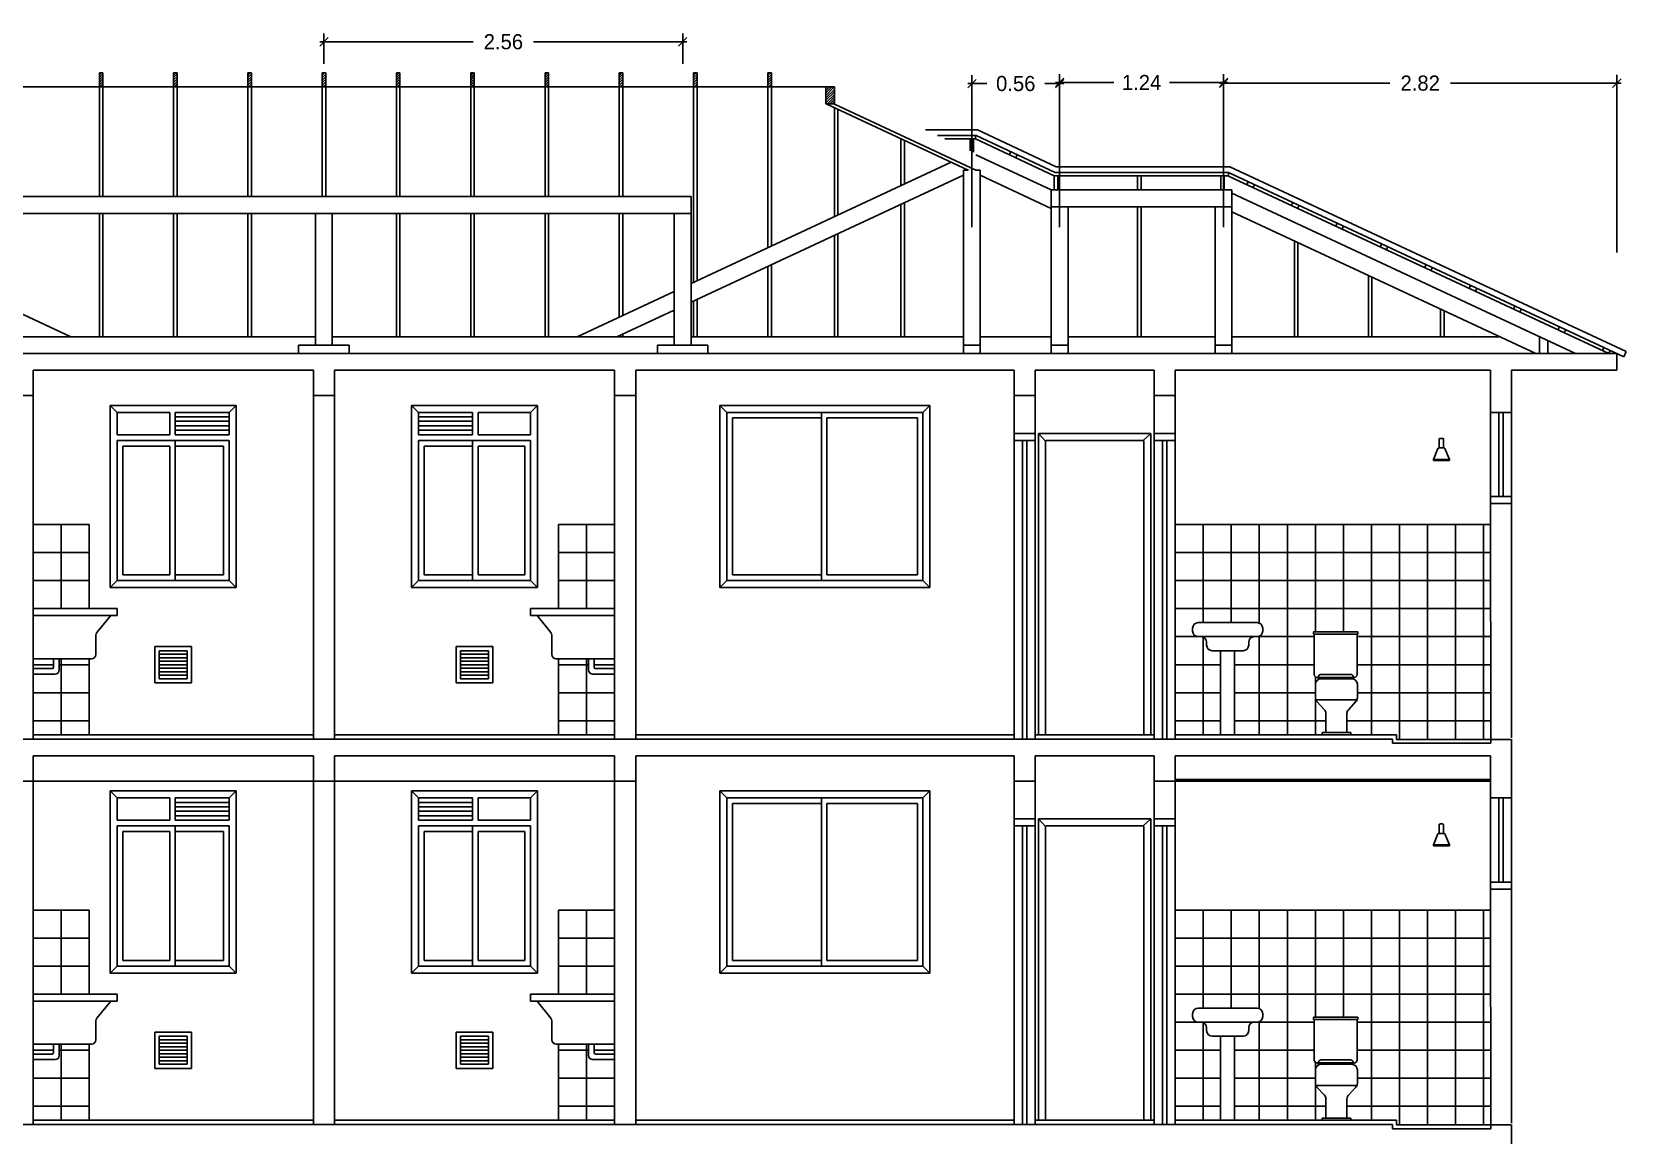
# Model space of a CAD drawing. Extents: x -18 to 75.6, y 22.6 to 43.7.
# Drawn here: x 63.51 to 74.89, y 30.28 to 38.14 of the extents above; entities that cross this region are included whole.
import ezdxf

# ---------------------------------------------------------------- set-up
doc = ezdxf.new("R2010")
doc.units = 0
doc.header["$LTSCALE"] = 2
doc.linetypes.add('ACAD_ISO04W100', pattern=[30.5, 24, -3, 0.5, -3])
doc.layers.get('0').update_dxf_attribs({"linetype": 'CONTINUOUS'})
doc.layers.get('DEFPOINTS').update_dxf_attribs({"linetype": 'CONTINUOUS'})
for name, color, linetype in [('CONCRETO', 5, 'CONTINUOUS'), ('COTA', 244, 'CONTINUOUS'), ('EQUIPAMENTOS', 1, 'CONTINUOUS'), ('ESQUADRIAS', 244, 'CONTINUOUS'), ('MADEIRAMENTODETELHADO', 244, 'CONTINUOUS'), ('PAREDE', 7, 'CONTINUOUS'), ('PAREDECORTE', 3, 'CONTINUOUS'), ('PISO', 30, 'CONTINUOUS'), ('TELHADO', 30, 'CONTINUOUS'), ('TERRENOEMCORTE', 244, 'CONTINUOUS')]:
    doc.layers.add(name, color=color, linetype=linetype)
doc.dimstyles.get("Standard").update_dxf_attribs({"dimtxt": 0.18, "dimasz": 0.18, "dimexe": 0.18, "dimexo": 0.0625, "dimgap": 0.09, "dimtad": 0, "dimtih": 1, "dimtoh": 1, "dimdec": 4, "dimzin": 0, "dimtxsty": 'STANDARD', "dimcen": 0.09, "dimazin": 3, "dimtfac": 1, "dimtdec": 4, "dimtofl": 0, "dimtmove": 0, "dimatfit": 3, "dimtolj": 1, "dimtzin": 0})

# ---------------------------------------------------------------- blocks, each defined once
blk = doc.blocks.new('A$C3')
at = {"layer": 'DEFPOINTS', "color": 0, "linetype": 'BYBLOCK', "ltscale": 0.3}
for p in [(0.035, 0.032), (0.235, 0.032)]:
    blk.add_point(p, dxfattribs=at)
at = {"layer": 'EQUIPAMENTOS', "color": 30, "linetype": 'CONTINUOUS', "ltscale": 0.3}
for p, q in [((0.005, 0.262), (0.265, 0.262)), ((0.035, 0.232), (0.235, 0.232)), ((0.035, 0.207), (0.235, 0.207)), ((0.035, 0.182), (0.235, 0.182)), ((0.035, 0.157), (0.235, 0.157)), ((0.035, 0.132), (0.235, 0.132)), ((0.005, 0.002), (0.265, 0.002)), ((0.035, 0.107), (0.235, 0.107)), ((0.035, 0.082), (0.235, 0.082)), ((0.035, 0.057), (0.235, 0.057)), ((0.035, 0.032), (0.235, 0.032))]:
    blk.add_line(p, q, dxfattribs=at)
at = {"layer": 'PAREDE', "color": 30, "linetype": 'CONTINUOUS', "ltscale": 0.3}
for p, q in [((0.005, 0.262), (0.005, 0.002)), ((0.035, 0.232), (0.035, 0.032)), ((0.235, 0.232), (0.235, 0.032)), ((0.265, 0.262), (0.265, 0.002))]:
    blk.add_line(p, q, dxfattribs=at)
blk = doc.blocks.new('*X30')
at = {"color": 0, "ltscale": 0.2}
for p, q in [((102.33, 38.372), (102.371, 38.414)), ((102.33, 38.39), (102.354, 38.414)), ((102.33, 38.407), (102.336, 38.414)), ((102.33, 38.354), (102.387, 38.412)), ((102.33, 38.337), (102.39, 38.397)), ((102.33, 38.319), (102.39, 38.379)), ((102.33, 38.301), (102.39, 38.361)), ((102.34, 38.294), (102.39, 38.344)), ((102.357, 38.294), (102.39, 38.326)), ((102.375, 38.294), (102.39, 38.308))]:
    blk.add_line(p, q, dxfattribs=at)
blk = doc.blocks.new('*X213')
at = {"color": 0, "ltscale": 0.2}
for p, q in [((72.482, 33.415), (72.497, 33.429)), ((72.482, 33.397), (72.507, 33.422)), ((72.482, 33.379), (72.507, 33.404)), ((72.482, 33.361), (72.507, 33.386)), ((72.482, 33.344), (72.507, 33.369)), ((72.485, 33.329), (72.507, 33.351)), ((72.503, 33.329), (72.507, 33.333))]:
    blk.add_line(p, q, dxfattribs=at)
blk = doc.blocks.new('*X214')
at = {"color": 0, "ltscale": 0.2}
for p, q in [((73.012, 33.414), (73.027, 33.429)), ((73.012, 33.397), (73.037, 33.422)), ((73.012, 33.379), (73.037, 33.404)), ((73.012, 33.361), (73.037, 33.386)), ((73.012, 33.343), (73.037, 33.368)), ((73.015, 33.329), (73.037, 33.351)), ((73.033, 33.329), (73.037, 33.333)), ((73.542, 33.414), (73.557, 33.429)), ((73.542, 33.396), (73.567, 33.421)), ((73.542, 33.378), (73.567, 33.403)), ((73.542, 33.361), (73.567, 33.386)), ((73.542, 33.343), (73.567, 33.368)), ((73.546, 33.329), (73.567, 33.35)), ((73.563, 33.329), (73.567, 33.333))]:
    blk.add_line(p, q, dxfattribs=at)
blk = doc.blocks.new('*X215')
at = {"color": 0, "ltscale": 0.2}
for p, q in [((74.072, 33.414), (74.088, 33.429)), ((74.072, 33.396), (74.097, 33.421)), ((74.072, 33.378), (74.097, 33.403)), ((74.072, 33.36), (74.097, 33.385)), ((74.072, 33.343), (74.097, 33.368)), ((74.076, 33.329), (74.097, 33.35)), ((74.094, 33.329), (74.097, 33.332)), ((74.602, 33.413), (74.618, 33.429)), ((74.602, 33.396), (74.627, 33.421)), ((74.602, 33.378), (74.627, 33.403)), ((74.602, 33.36), (74.627, 33.385)), ((74.602, 33.342), (74.627, 33.367)), ((74.606, 33.329), (74.627, 33.35)), ((74.624, 33.329), (74.627, 33.332)), ((75.132, 33.413), (75.148, 33.429)), ((75.132, 33.395), (75.157, 33.42)), ((75.132, 33.378), (75.157, 33.403)), ((75.132, 33.36), (75.157, 33.385)), ((75.132, 33.342), (75.157, 33.367)), ((75.137, 33.329), (75.157, 33.349)), ((75.154, 33.329), (75.157, 33.332))]:
    blk.add_line(p, q, dxfattribs=at)
blk = doc.blocks.new('*X216')
at = {"color": 0, "ltscale": 0.2}
for p, q in [((75.662, 33.413), (75.679, 33.429)), ((75.662, 33.395), (75.687, 33.42)), ((75.662, 33.377), (75.687, 33.402)), ((75.662, 33.36), (75.687, 33.385)), ((75.662, 33.342), (75.687, 33.367)), ((75.667, 33.329), (75.687, 33.349)), ((75.685, 33.329), (75.687, 33.331)), ((76.192, 33.412), (76.209, 33.429)), ((76.192, 33.395), (76.217, 33.42)), ((76.192, 33.377), (76.217, 33.402)), ((76.192, 33.359), (76.217, 33.384)), ((76.192, 33.341), (76.217, 33.366)), ((76.197, 33.329), (76.217, 33.349)), ((76.215, 33.329), (76.217, 33.331)), ((76.722, 33.412), (76.739, 33.429)), ((76.722, 33.394), (76.747, 33.419)), ((76.722, 33.377), (76.747, 33.402)), ((76.722, 33.359), (76.747, 33.384)), ((76.722, 33.341), (76.747, 33.366)), ((76.728, 33.329), (76.747, 33.348)), ((76.745, 33.329), (76.747, 33.331))]:
    blk.add_line(p, q, dxfattribs=at)
blk = doc.blocks.new('*X217')
at = {"color": 0, "ltscale": 0.2}
for p, q in [((77.252, 33.412), (77.27, 33.429)), ((77.252, 33.394), (77.277, 33.419)), ((77.252, 33.376), (77.277, 33.401)), ((77.252, 33.359), (77.277, 33.384)), ((77.252, 33.341), (77.277, 33.366)), ((77.258, 33.329), (77.277, 33.348)), ((77.276, 33.329), (77.277, 33.33))]:
    blk.add_line(p, q, dxfattribs=at)
blk = doc.blocks.new('_OBLIQUE')
at = {"color": 0, "linetype": 'BYBLOCK'}
blk.add_line((-0.5, -0.5), (0.5, 0.5), dxfattribs=at)
blk = doc.blocks.new('*D218')
at = {"color": 244, "linetype": 'BYBLOCK', "ltscale": 0.2}
for p, q in [((80.474, 33.356), (81.691, 33.356)), ((80.504, 32.328), (80.504, 33.416)), ((83.34, 33.356), (82.123, 33.356)), ((83.31, 32.148), (83.31, 33.416))]:
    blk.add_line(p, q, dxfattribs=at)
at = {"layer": 'DEFPOINTS', "color": 0, "linetype": 'BYBLOCK', "ltscale": 0.2}
for p in [(80.504, 33.356), (80.504, 31.488), (83.31, 31.308)]:
    blk.add_point(p, dxfattribs=at)
at = {"color": 244, "linetype": 'BYBLOCK', "ltscale": 0.2, "xscale": 0.06, "yscale": 0.06, "zscale": 0.06, "rotation": 180}
blk.add_blockref('_OBLIQUE', (80.504, 33.356), dxfattribs=at)
at = {"color": 244, "linetype": 'BYBLOCK', "ltscale": 0.2, "xscale": 0.06, "yscale": 0.06, "zscale": 0.06}
blk.add_blockref('_OBLIQUE', (83.31, 33.356), dxfattribs=at)
at = {"color": 30, "linetype": 'BYBLOCK', "ltscale": 0.2, "insert": (81.907, 33.356), "char_height": 0.108, "attachment_point": 5}
blk.add_mtext('\\A1;{2.82}', dxfattribs=at)
blk = doc.blocks.new('*D219')
at = {"color": 244, "linetype": 'BYBLOCK', "ltscale": 0.2}
for p, q in [((79.304, 33.361), (79.721, 33.361)), ((79.334, 32.328), (79.334, 33.421)), ((80.534, 33.361), (80.117, 33.361)), ((80.504, 32.328), (80.504, 33.421))]:
    blk.add_line(p, q, dxfattribs=at)
at = {"layer": 'DEFPOINTS', "color": 0, "linetype": 'BYBLOCK', "ltscale": 0.2}
for p in [(79.334, 33.361), (79.334, 31.488), (80.504, 31.488)]:
    blk.add_point(p, dxfattribs=at)
at = {"color": 244, "linetype": 'BYBLOCK', "ltscale": 0.2, "xscale": 0.06, "yscale": 0.06, "zscale": 0.06, "rotation": 180}
blk.add_blockref('_OBLIQUE', (79.334, 33.361), dxfattribs=at)
at = {"color": 244, "linetype": 'BYBLOCK', "ltscale": 0.2, "xscale": 0.06, "yscale": 0.06, "zscale": 0.06}
blk.add_blockref('_OBLIQUE', (80.504, 33.361), dxfattribs=at)
at = {"color": 30, "linetype": 'BYBLOCK', "ltscale": 0.2, "insert": (79.919, 33.361), "char_height": 0.108, "attachment_point": 5}
blk.add_mtext('\\A1;{1.24}', dxfattribs=at)
blk = doc.blocks.new('*D220')
at = {"color": 244, "linetype": 'BYBLOCK', "ltscale": 0.2}
for p, q in [((78.678, 33.353), (78.814, 33.353)), ((78.708, 32.328), (78.708, 33.413)), ((79.364, 33.353), (79.228, 33.353)), ((79.334, 32.328), (79.334, 33.413))]:
    blk.add_line(p, q, dxfattribs=at)
at = {"layer": 'DEFPOINTS', "color": 0, "linetype": 'BYBLOCK', "ltscale": 0.2}
for p in [(79.334, 33.353), (78.708, 31.488), (79.334, 31.488)]:
    blk.add_point(p, dxfattribs=at)
at = {"color": 244, "linetype": 'BYBLOCK', "ltscale": 0.2, "xscale": 0.06, "yscale": 0.06, "zscale": 0.06, "rotation": 180}
blk.add_blockref('_OBLIQUE', (78.708, 33.353), dxfattribs=at)
at = {"color": 244, "linetype": 'BYBLOCK', "ltscale": 0.2, "xscale": 0.06, "yscale": 0.06, "zscale": 0.06}
blk.add_blockref('_OBLIQUE', (79.334, 33.353), dxfattribs=at)
at = {"color": 30, "linetype": 'BYBLOCK', "ltscale": 0.2, "insert": (79.021, 33.353), "char_height": 0.108, "attachment_point": 5}
blk.add_mtext('\\A1;{0.56}', dxfattribs=at)
blk = doc.blocks.new('*D221')
at = {"color": 244, "linetype": 'BYBLOCK', "ltscale": 0.2}
for p, q in [((74.085, 32.328), (74.085, 32.546)), ((76.645, 32.328), (76.645, 32.546)), ((74.055, 32.486), (75.149, 32.486)), ((76.675, 32.486), (75.581, 32.486))]:
    blk.add_line(p, q, dxfattribs=at)
at = {"layer": 'DEFPOINTS', "color": 0, "linetype": 'BYBLOCK', "ltscale": 0.2}
for p in [(76.645, 32.486), (74.085, 31.488), (76.645, 31.488)]:
    blk.add_point(p, dxfattribs=at)
at = {"color": 244, "linetype": 'BYBLOCK', "ltscale": 0.2, "xscale": 0.06, "yscale": 0.06, "zscale": 0.06, "rotation": 180}
blk.add_blockref('_OBLIQUE', (74.085, 32.486), dxfattribs=at)
at = {"color": 244, "linetype": 'BYBLOCK', "ltscale": 0.2, "xscale": 0.06, "yscale": 0.06, "zscale": 0.06}
blk.add_blockref('_OBLIQUE', (76.645, 32.486), dxfattribs=at)
at = {"color": 30, "linetype": 'BYBLOCK', "ltscale": 0.2, "insert": (75.365, 32.486), "char_height": 0.108, "attachment_point": 5}
blk.add_mtext('\\A1;2.56', dxfattribs=at)

msp = doc.modelspace()

# ---------------------------------------------------------------- linework, layer by layer
at = {"layer": 'CONCRETO', "color": 5, "linetype": 'CONTINUOUS', "ltscale": 0.2}
for p, q in [((74.069, 35.851), (57.119, 35.851)), ((69.309, 35.851), (74.819, 35.851)), ((74.819, 35.731), (74.819, 35.851)), ((65.519, 35.731), (63.519, 35.731)), ((63.519, 35.551), (63.519, 35.731)), ((65.519, 35.551), (65.519, 35.731)), ((67.669, 35.731), (65.669, 35.731)), ((65.669, 35.551), (65.669, 35.731)), ((67.669, 35.551), (67.669, 35.731)), ((70.519, 35.731), (67.819, 35.731)), ((67.819, 35.551), (67.819, 35.731)), ((70.519, 35.551), (70.519, 35.731)), ((71.519, 35.731), (70.669, 35.731)), ((70.669, 35.551), (70.669, 35.731)), ((71.519, 35.551), (71.519, 35.731)), ((73.919, 35.731), (71.669, 35.731)), ((71.669, 35.551), (71.669, 35.731)), ((73.919, 35.431), (73.919, 35.731)), ((74.069, 35.431), (74.069, 35.731)), ((74.069, 35.731), (74.819, 35.731)), ((63.519, 35.551), (63.369, 35.551)), ((65.669, 35.551), (65.519, 35.551)), ((67.819, 35.551), (67.669, 35.551)), ((70.669, 35.551), (70.519, 35.551)), ((71.669, 35.551), (71.519, 35.551)), ((73.919, 35.431), (74.069, 35.431)), ((70.669, 35.281), (70.519, 35.281)), ((70.519, 35.281), (70.519, 35.231)), ((70.669, 35.281), (70.669, 35.231)), ((71.519, 35.281), (71.519, 35.231)), ((71.519, 35.281), (71.669, 35.281)), ((71.669, 35.281), (71.669, 35.231)), ((70.669, 35.231), (70.519, 35.231)), ((71.519, 35.231), (71.669, 35.231)), ((73.919, 34.831), (73.919, 34.781)), ((73.919, 34.831), (74.069, 34.831)), ((74.069, 34.831), (74.069, 34.781)), ((73.919, 34.781), (74.069, 34.781)), ((73.219, 33.101), (57.969, 33.101)), ((73.219, 33.071), (73.219, 33.101)), ((73.92, 33.071), (73.219, 33.071)), ((73.92, 33.101), (73.92, 33.071)), ((73.92, 33.098), (74.062, 33.098)), ((74.069, 32.681), (74.069, 33.101)), ((65.519, 32.981), (63.519, 32.981)), ((63.519, 32.801), (63.519, 32.981)), ((65.519, 32.801), (65.519, 32.981)), ((67.669, 32.981), (65.669, 32.981)), ((65.669, 32.801), (65.669, 32.981)), ((67.669, 32.801), (67.669, 32.981)), ((70.519, 32.981), (67.819, 32.981)), ((67.819, 32.801), (67.819, 32.981)), ((70.519, 32.801), (70.519, 32.981)), ((71.519, 32.981), (70.669, 32.981)), ((70.669, 32.801), (70.669, 32.981)), ((71.519, 32.801), (71.519, 32.981)), ((73.919, 32.981), (71.669, 32.981)), ((71.669, 32.801), (71.669, 32.981)), ((73.919, 32.681), (73.919, 32.981)), ((63.519, 32.801), (63.369, 32.801)), ((65.669, 32.801), (65.519, 32.801)), ((67.819, 32.801), (67.669, 32.801)), ((70.669, 32.801), (70.519, 32.801)), ((71.669, 32.801), (71.519, 32.801)), ((73.919, 32.681), (74.069, 32.681)), ((70.519, 32.531), (70.519, 32.481)), ((70.669, 32.531), (70.519, 32.531)), ((70.669, 32.481), (70.519, 32.481)), ((70.669, 32.531), (70.669, 32.481)), ((71.519, 32.531), (71.669, 32.531)), ((71.519, 32.531), (71.519, 32.481)), ((71.519, 32.481), (71.669, 32.481)), ((71.669, 32.531), (71.669, 32.481)), ((73.919, 32.081), (74.069, 32.081)), ((73.919, 32.081), (73.919, 32.031)), ((74.069, 32.081), (74.069, 32.031)), ((73.919, 32.031), (74.069, 32.031)), ((73.219, 30.351), (57.969, 30.351)), ((73.219, 30.321), (73.219, 30.351)), ((73.92, 30.321), (73.219, 30.321)), ((73.92, 30.351), (73.92, 30.321)), ((73.92, 30.348), (74.062, 30.348)), ((74.069, 29.931), (74.069, 30.351))]:
    msp.add_line(p, q, dxfattribs=at)
at = {"layer": 'CONCRETO', "color": 244, "linetype": 'CONTINUOUS', "ltscale": 0.2}
for p, q in [((65.774, 35.911), (65.414, 35.911)), ((68.334, 35.911), (67.974, 35.911)), ((70.277, 35.911), (70.157, 35.911)), ((70.904, 35.911), (70.784, 35.911)), ((72.074, 35.911), (71.954, 35.911))]:
    msp.add_line(p, q, dxfattribs=at)
at = {"layer": 'COTA', "color": 244, "linetype": 'CONTINUOUS', "ltscale": 0.2}
for p, q in [((72.656, 33.85), (72.656, 33.866)), ((72.656, 33.866), (72.973, 33.866)), ((72.656, 33.85), (72.973, 33.85)), ((72.661, 33.56), (72.661, 33.85)), ((72.967, 33.85), (72.967, 33.56)), ((72.973, 33.866), (72.973, 33.85)), ((72.947, 33.54), (72.681, 33.54)), ((72.656, 31.116), (72.973, 31.116)), ((72.656, 31.1), (72.656, 31.116)), ((72.656, 31.1), (72.973, 31.1)), ((72.661, 30.81), (72.661, 31.1)), ((72.967, 31.1), (72.967, 30.81)), ((72.973, 31.116), (72.973, 31.1)), ((72.947, 30.79), (72.681, 30.79))]:
    msp.add_line(p, q, dxfattribs=at)
for centre, start, end in [((72.681, 33.56), 180, 270), ((72.947, 33.56), 270, 360), ((72.681, 30.81), 180, 270), ((72.947, 30.81), 270, 360)]:
    msp.add_arc(centre, 0.02, start, end, dxfattribs=at)
at = {"layer": 'EQUIPAMENTOS', "color": 244, "linetype": 'CONTINUOUS', "ltscale": 0.3}
for p, q in [((73.511, 35.095), (73.543, 35.174)), ((73.588, 35.177), (73.548, 35.177)), ((73.553, 35.177), (73.553, 35.24)), ((73.578, 35.245), (73.558, 35.245)), ((73.583, 35.177), (73.583, 35.24)), ((73.592, 35.174), (73.627, 35.095)), ((73.627, 35.095), (73.511, 35.095)), ((73.511, 35.095), (73.511, 35.088)), ((73.627, 35.088), (73.511, 35.088)), ((73.627, 35.095), (73.627, 35.088)), ((71.853, 33.831), (72.233, 33.831)), ((71.993, 33.731), (72.093, 33.731)), ((71.993, 33.717), (71.993, 33.131)), ((72.093, 33.717), (72.093, 33.131)), ((72.71, 33.562), (72.92, 33.562)), ((72.669, 33.395), (72.669, 33.491)), ((72.69, 33.532), (72.69, 33.542)), ((72.94, 33.532), (72.69, 33.532)), ((72.709, 33.531), (72.929, 33.531)), ((72.711, 33.532), (72.711, 33.531)), ((72.861, 33.532), (72.861, 33.531)), ((72.94, 33.542), (72.94, 33.532)), ((72.969, 33.491), (72.969, 33.395)), ((72.672, 33.38), (72.966, 33.38)), ((72.733, 33.31), (72.68, 33.368)), ((72.958, 33.368), (72.905, 33.31)), ((72.966, 33.38), (72.958, 33.368)), ((72.744, 33.147), (72.744, 33.283)), ((72.894, 33.147), (72.894, 33.283)), ((72.922, 33.147), (72.717, 33.147)), ((72.922, 33.131), (72.717, 33.131)), ((72.922, 33.147), (72.922, 33.131)), ((73.511, 32.345), (73.543, 32.424)), ((73.588, 32.427), (73.548, 32.427)), ((73.553, 32.427), (73.553, 32.49)), ((73.578, 32.495), (73.558, 32.495)), ((73.583, 32.427), (73.583, 32.49)), ((73.592, 32.424), (73.627, 32.345)), ((73.511, 32.345), (73.511, 32.338)), ((73.627, 32.345), (73.511, 32.345)), ((73.627, 32.338), (73.511, 32.338)), ((73.627, 32.345), (73.627, 32.338)), ((71.853, 31.081), (72.233, 31.081)), ((71.993, 30.981), (72.093, 30.981)), ((71.993, 30.967), (71.993, 30.381)), ((72.093, 30.967), (72.093, 30.381)), ((72.669, 30.645), (72.669, 30.741)), ((72.69, 30.782), (72.69, 30.792)), ((72.94, 30.782), (72.69, 30.782)), ((72.709, 30.781), (72.929, 30.781)), ((72.71, 30.812), (72.92, 30.812)), ((72.711, 30.782), (72.711, 30.781)), ((72.861, 30.782), (72.861, 30.781)), ((72.94, 30.792), (72.94, 30.782)), ((72.969, 30.741), (72.969, 30.645)), ((72.672, 30.63), (72.966, 30.63)), ((72.733, 30.56), (72.68, 30.618)), ((72.958, 30.618), (72.905, 30.56)), ((72.966, 30.63), (72.958, 30.618)), ((72.744, 30.397), (72.744, 30.533)), ((72.894, 30.397), (72.894, 30.533)), ((72.922, 30.397), (72.717, 30.397)), ((72.922, 30.381), (72.717, 30.381)), ((72.922, 30.397), (72.922, 30.381))]:
    msp.add_line(p, q, dxfattribs=at)
at = {"layer": 'EQUIPAMENTOS', "color": 1, "linetype": 'CONTINUOUS', "ltscale": 0.2}
for p, q in [((63.519, 34.031), (64.119, 34.031)), ((63.519, 34.031), (63.919, 34.031)), ((64.119, 33.982), (64.119, 34.031)), ((67.069, 33.982), (67.069, 34.031)), ((67.669, 34.031), (67.069, 34.031)), ((67.669, 34.031), (67.269, 34.031)), ((63.519, 33.982), (64.119, 33.982)), ((64.073, 33.982), (63.974, 33.86)), ((67.669, 33.982), (67.069, 33.982)), ((67.116, 33.982), (67.214, 33.86)), ((63.967, 33.704), (63.967, 33.841)), ((67.221, 33.704), (67.221, 33.841)), ((63.519, 33.674), (63.937, 33.674)), ((67.669, 33.674), (67.251, 33.674)), ((63.518, 33.604), (63.656, 33.604)), ((63.518, 33.564), (63.676, 33.564)), ((63.666, 33.671), (63.666, 33.614)), ((63.706, 33.671), (63.706, 33.594)), ((67.482, 33.671), (67.482, 33.594)), ((67.671, 33.564), (67.512, 33.564)), ((67.522, 33.671), (67.522, 33.614)), ((67.671, 33.604), (67.532, 33.604)), ((63.519, 31.281), (63.919, 31.281)), ((63.519, 31.281), (64.119, 31.281)), ((63.519, 31.232), (64.119, 31.232)), ((64.073, 31.232), (63.974, 31.11)), ((64.119, 31.232), (64.119, 31.281)), ((67.669, 31.281), (67.069, 31.281)), ((67.069, 31.232), (67.069, 31.281)), ((67.669, 31.232), (67.069, 31.232)), ((67.116, 31.232), (67.214, 31.11)), ((67.669, 31.281), (67.269, 31.281)), ((63.967, 30.954), (63.967, 31.091)), ((67.221, 30.954), (67.221, 31.091)), ((63.518, 30.854), (63.656, 30.854)), ((63.519, 30.924), (63.937, 30.924)), ((63.666, 30.921), (63.666, 30.864)), ((63.706, 30.921), (63.706, 30.844)), ((67.669, 30.924), (67.251, 30.924)), ((67.482, 30.921), (67.482, 30.844)), ((67.522, 30.921), (67.522, 30.864)), ((67.671, 30.854), (67.532, 30.854)), ((63.518, 30.814), (63.676, 30.814)), ((67.671, 30.814), (67.512, 30.814))]:
    msp.add_line(p, q, dxfattribs=at)
at = {"layer": 'EQUIPAMENTOS', "color": 244, "ltscale": 0.3}
for p, q in [((71.833, 33.931), (72.253, 33.931)), ((71.793, 33.871), (71.793, 33.891)), ((71.853, 33.831), (71.833, 33.831)), ((71.893, 33.771), (71.893, 33.791)), ((72.193, 33.791), (72.193, 33.771)), ((72.253, 33.831), (72.233, 33.831)), ((72.293, 33.891), (72.293, 33.871)), ((71.993, 33.731), (71.933, 33.731)), ((71.993, 33.717), (71.993, 33.731)), ((72.153, 33.731), (72.093, 33.731)), ((72.093, 33.717), (72.093, 33.731)), ((71.833, 31.181), (72.253, 31.181)), ((71.793, 31.121), (71.793, 31.141)), ((71.853, 31.081), (71.833, 31.081)), ((72.253, 31.081), (72.233, 31.081)), ((72.293, 31.141), (72.293, 31.121)), ((71.893, 31.021), (71.893, 31.041)), ((71.993, 30.981), (71.933, 30.981)), ((71.993, 30.967), (71.993, 30.981)), ((72.093, 30.967), (72.093, 30.981)), ((72.153, 30.981), (72.093, 30.981)), ((72.193, 31.041), (72.193, 31.021))]:
    msp.add_line(p, q, dxfattribs=at)
at = {"layer": 'EQUIPAMENTOS', "color": 244, "linetype": 'ACAD_ISO04W100', "ltscale": 0.3}
for p, q in [((72.717, 33.131), (72.717, 33.147)), ((72.717, 30.381), (72.717, 30.397))]:
    msp.add_line(p, q, dxfattribs=at)
at = {"layer": 'EQUIPAMENTOS', "color": 244, "linetype": 'CONTINUOUS', "ltscale": 0.3}
for centre, radius, start, end in [((73.548, 35.172), 0.005, 90, 157.9876), ((73.558, 35.24), 0.005, 90, 180), ((73.578, 35.24), 0.005, 0, 90), ((73.588, 35.172), 0.005, 23.357, 90), ((72.71, 33.542), 0.02, 90, 180), ((72.92, 33.542), 0.02, 0, 90), ((72.709, 33.491), 0.04, 90, 180), ((72.929, 33.491), 0.04, 0, 90), ((72.709, 33.395), 0.04, 180, 222.7501), ((72.929, 33.395), 0.04, 336.9588, 0), ((72.719, 33.296), 0.02, 42.7501, 42.7501), ((72.704, 33.283), 0.04, 0, 42.7501), ((72.934, 33.283), 0.04, 137.2499, 180), ((73.548, 32.422), 0.005, 90, 157.9876), ((73.558, 32.49), 0.005, 90, 180), ((73.578, 32.49), 0.005, 0, 90), ((73.588, 32.422), 0.005, 23.357, 90), ((72.709, 30.741), 0.04, 90, 180), ((72.71, 30.792), 0.02, 90, 180), ((72.92, 30.792), 0.02, 0, 90), ((72.929, 30.741), 0.04, 0, 90), ((72.709, 30.645), 0.04, 180, 222.7501), ((72.929, 30.645), 0.04, 336.9588, 0), ((72.719, 30.546), 0.02, 42.7501, 42.7501), ((72.704, 30.533), 0.04, 0, 42.7501), ((72.934, 30.533), 0.04, 137.2499, 180)]:
    msp.add_arc(centre, radius, start, end, dxfattribs=at)
at = {"layer": 'EQUIPAMENTOS', "color": 244, "ltscale": 0.3}
for centre, start, end in [((71.833, 33.891), 90, 180), ((72.253, 33.891), 0, 90), ((71.833, 33.871), 180, 270), ((71.853, 33.791), 0, 90), ((72.233, 33.791), 90, 180), ((72.253, 33.871), 270, 0), ((71.933, 33.771), 180, 270), ((72.153, 33.771), 270, 0), ((71.833, 31.141), 90, 180), ((72.253, 31.141), 0, 90), ((71.833, 31.121), 180, 270), ((71.853, 31.041), 0, 90), ((72.233, 31.041), 90, 180), ((72.253, 31.121), 270, 0), ((71.933, 31.021), 180, 270), ((72.153, 31.021), 270, 0)]:
    msp.add_arc(centre, 0.04, start, end, dxfattribs=at)
at = {"layer": 'EQUIPAMENTOS', "color": 1, "linetype": 'CONTINUOUS', "ltscale": 0.2}
for centre, radius, start, end in [((63.997, 33.841), 0.03, 141.0398, 180), ((67.191, 33.841), 0.03, 0, 38.9602), ((63.937, 33.704), 0.03, 270, 360), ((67.251, 33.704), 0.03, 180, 270), ((63.656, 33.614), 0.01, 270, 0), ((63.676, 33.594), 0.03, 270, 0), ((67.512, 33.594), 0.03, 180, 270), ((67.532, 33.614), 0.01, 180, 270), ((63.997, 31.091), 0.03, 141.0398, 180), ((67.191, 31.091), 0.03, 0, 38.9602), ((63.937, 30.954), 0.03, 270, 360), ((67.251, 30.954), 0.03, 180, 270), ((63.656, 30.864), 0.01, 270, 0), ((63.676, 30.844), 0.03, 270, 0), ((67.512, 30.844), 0.03, 180, 270), ((67.532, 30.864), 0.01, 180, 270)]:
    msp.add_arc(centre, radius, start, end, dxfattribs=at)
at = {"layer": 'ESQUADRIAS', "color": 30, "linetype": 'CONTINUOUS', "ltscale": 0.3}
for p, q in [((64.069, 35.481), (64.069, 34.181)), ((64.969, 35.481), (64.069, 35.481)), ((64.119, 35.431), (64.069, 35.481)), ((64.494, 35.431), (64.119, 35.431)), ((64.119, 35.431), (64.119, 35.271)), ((64.494, 35.431), (64.494, 35.271)), ((64.534, 35.431), (64.534, 35.271)), ((64.919, 35.431), (64.534, 35.431)), ((64.919, 35.399), (64.534, 35.399)), ((64.919, 35.431), (64.969, 35.481)), ((64.919, 35.431), (64.919, 35.271)), ((64.969, 35.481), (64.969, 34.181)), ((66.219, 35.481), (66.219, 34.181)), ((66.269, 35.431), (66.219, 35.481)), ((66.219, 35.481), (67.119, 35.481)), ((66.269, 35.431), (66.654, 35.431)), ((66.269, 35.431), (66.269, 35.271)), ((66.269, 35.399), (66.654, 35.399)), ((66.654, 35.431), (66.654, 35.271)), ((66.694, 35.431), (67.069, 35.431)), ((66.694, 35.431), (66.694, 35.271)), ((67.069, 35.431), (67.119, 35.481)), ((67.069, 35.431), (67.069, 35.271)), ((67.119, 35.481), (67.119, 34.181)), ((68.419, 35.481), (68.419, 34.181)), ((68.419, 35.481), (69.919, 35.481)), ((68.469, 35.431), (68.419, 35.481)), ((68.469, 35.431), (69.869, 35.431)), ((68.469, 35.431), (68.469, 34.231)), ((68.509, 35.391), (69.144, 35.391)), ((68.509, 35.391), (68.509, 34.271)), ((69.144, 35.431), (69.144, 34.231)), ((69.184, 35.391), (69.829, 35.391)), ((69.184, 35.391), (69.184, 34.271)), ((69.829, 35.391), (69.829, 34.271)), ((69.869, 35.431), (69.919, 35.481)), ((69.869, 35.431), (69.869, 34.231)), ((69.919, 35.481), (69.919, 34.181)), ((64.494, 35.271), (64.119, 35.271)), ((64.919, 35.367), (64.534, 35.367)), ((64.919, 35.336), (64.534, 35.336)), ((64.919, 35.304), (64.534, 35.304)), ((64.919, 35.271), (64.534, 35.271)), ((66.269, 35.367), (66.654, 35.367)), ((66.269, 35.336), (66.654, 35.336)), ((66.269, 35.304), (66.654, 35.304)), ((66.269, 35.271), (66.654, 35.271)), ((66.694, 35.271), (67.069, 35.271)), ((64.919, 35.231), (64.119, 35.231)), ((64.524, 35.231), (64.119, 35.231)), ((64.119, 35.231), (64.119, 34.231)), ((64.494, 35.191), (64.159, 35.191)), ((64.159, 35.191), (64.159, 34.271)), ((64.494, 35.191), (64.494, 34.271)), ((64.534, 35.231), (64.534, 34.231)), ((64.879, 35.191), (64.534, 35.191)), ((64.879, 35.191), (64.879, 34.271)), ((64.919, 35.231), (64.919, 34.231)), ((66.269, 35.231), (66.269, 34.231)), ((66.269, 35.231), (67.069, 35.231)), ((66.309, 35.191), (66.654, 35.191)), ((66.309, 35.191), (66.309, 34.271)), ((66.654, 35.231), (66.654, 34.231)), ((66.664, 35.231), (67.069, 35.231)), ((66.694, 35.191), (67.029, 35.191)), ((66.694, 35.191), (66.694, 34.271)), ((67.029, 35.191), (67.029, 34.271)), ((67.069, 35.231), (67.069, 34.231)), ((64.494, 34.271), (64.159, 34.271)), ((64.879, 34.271), (64.534, 34.271)), ((66.309, 34.271), (66.654, 34.271)), ((66.694, 34.271), (67.029, 34.271)), ((68.509, 34.271), (69.144, 34.271)), ((69.184, 34.271), (69.829, 34.271)), ((64.119, 34.231), (64.069, 34.181)), ((64.969, 34.181), (64.069, 34.181)), ((64.919, 34.231), (64.119, 34.231)), ((64.919, 34.231), (64.969, 34.181)), ((66.269, 34.231), (66.219, 34.181)), ((66.219, 34.181), (67.119, 34.181)), ((66.269, 34.231), (67.069, 34.231)), ((67.069, 34.231), (67.119, 34.181)), ((68.469, 34.231), (68.419, 34.181)), ((68.419, 34.181), (69.919, 34.181)), ((68.469, 34.231), (69.869, 34.231)), ((69.869, 34.231), (69.919, 34.181)), ((64.969, 32.731), (64.069, 32.731)), ((64.069, 32.731), (64.069, 31.431)), ((64.119, 32.681), (64.069, 32.731)), ((64.119, 32.681), (64.119, 32.521)), ((64.494, 32.681), (64.119, 32.681)), ((64.494, 32.681), (64.494, 32.521)), ((64.919, 32.681), (64.534, 32.681)), ((64.534, 32.681), (64.534, 32.521)), ((64.919, 32.649), (64.534, 32.649)), ((64.919, 32.681), (64.969, 32.731)), ((64.919, 32.681), (64.919, 32.521)), ((64.969, 32.731), (64.969, 31.431)), ((66.219, 32.731), (66.219, 31.431)), ((66.219, 32.731), (67.119, 32.731)), ((66.269, 32.681), (66.219, 32.731)), ((66.269, 32.681), (66.269, 32.521)), ((66.269, 32.681), (66.654, 32.681)), ((66.269, 32.649), (66.654, 32.649)), ((66.654, 32.681), (66.654, 32.521)), ((66.694, 32.681), (67.069, 32.681)), ((66.694, 32.681), (66.694, 32.521)), ((67.069, 32.681), (67.119, 32.731)), ((67.069, 32.681), (67.069, 32.521)), ((67.119, 32.731), (67.119, 31.431)), ((68.419, 32.731), (69.919, 32.731)), ((68.419, 32.731), (68.419, 31.431)), ((68.469, 32.681), (68.419, 32.731)), ((68.469, 32.681), (69.869, 32.681)), ((68.469, 32.681), (68.469, 31.481)), ((69.144, 32.681), (69.144, 31.481)), ((69.869, 32.681), (69.919, 32.731)), ((69.869, 32.681), (69.869, 31.481)), ((69.919, 32.731), (69.919, 31.431)), ((64.919, 32.617), (64.534, 32.617)), ((64.919, 32.586), (64.534, 32.586)), ((64.919, 32.554), (64.534, 32.554)), ((66.269, 32.617), (66.654, 32.617)), ((66.269, 32.586), (66.654, 32.586)), ((66.269, 32.554), (66.654, 32.554)), ((68.509, 32.641), (68.509, 31.521)), ((68.509, 32.641), (69.144, 32.641)), ((69.184, 32.641), (69.829, 32.641)), ((69.184, 32.641), (69.184, 31.521)), ((69.829, 32.641), (69.829, 31.521)), ((64.494, 32.521), (64.119, 32.521)), ((64.919, 32.481), (64.119, 32.481)), ((64.119, 32.481), (64.119, 31.481)), ((64.524, 32.481), (64.119, 32.481)), ((64.159, 32.441), (64.159, 31.521)), ((64.494, 32.441), (64.159, 32.441)), ((64.494, 32.441), (64.494, 31.521)), ((64.919, 32.521), (64.534, 32.521)), ((64.534, 32.481), (64.534, 31.481)), ((64.879, 32.441), (64.534, 32.441)), ((64.879, 32.441), (64.879, 31.521)), ((64.919, 32.481), (64.919, 31.481)), ((66.269, 32.521), (66.654, 32.521)), ((66.269, 32.481), (67.069, 32.481)), ((66.269, 32.481), (66.269, 31.481)), ((66.309, 32.441), (66.654, 32.441)), ((66.309, 32.441), (66.309, 31.521)), ((66.654, 32.481), (66.654, 31.481)), ((66.664, 32.481), (67.069, 32.481)), ((66.694, 32.521), (67.069, 32.521)), ((66.694, 32.441), (67.029, 32.441)), ((66.694, 32.441), (66.694, 31.521)), ((67.029, 32.441), (67.029, 31.521)), ((67.069, 32.481), (67.069, 31.481)), ((64.494, 31.521), (64.159, 31.521)), ((64.879, 31.521), (64.534, 31.521)), ((66.309, 31.521), (66.654, 31.521)), ((66.694, 31.521), (67.029, 31.521)), ((68.509, 31.521), (69.144, 31.521)), ((69.184, 31.521), (69.829, 31.521)), ((64.119, 31.481), (64.069, 31.431)), ((64.969, 31.431), (64.069, 31.431)), ((64.919, 31.481), (64.119, 31.481)), ((64.919, 31.481), (64.969, 31.431)), ((66.269, 31.481), (66.219, 31.431)), ((66.219, 31.431), (67.119, 31.431)), ((66.269, 31.481), (67.069, 31.481)), ((67.069, 31.481), (67.119, 31.431)), ((68.469, 31.481), (68.419, 31.431)), ((68.419, 31.431), (69.919, 31.431)), ((68.469, 31.481), (69.869, 31.481)), ((69.869, 31.481), (69.919, 31.431))]:
    msp.add_line(p, q, dxfattribs=at)
at = {"layer": 'ESQUADRIAS', "color": 1, "linetype": 'CONTINUOUS', "ltscale": 0.2}
for p, q in [((73.919, 35.431), (73.919, 34.831)), ((74.069, 35.431), (74.069, 34.831)), ((70.519, 33.101), (70.519, 35.231)), ((70.669, 33.101), (70.669, 35.231)), ((71.519, 33.101), (71.519, 35.231)), ((71.669, 33.101), (71.669, 35.231)), ((73.919, 32.681), (73.919, 32.081)), ((74.069, 32.681), (74.069, 32.081)), ((70.519, 30.351), (70.519, 32.481)), ((70.669, 30.351), (70.669, 32.481)), ((71.519, 30.351), (71.519, 32.481)), ((71.669, 30.351), (71.669, 32.481))]:
    msp.add_line(p, q, dxfattribs=at)
at = {"layer": 'ESQUADRIAS', "color": 5, "linetype": 'CONTINUOUS', "ltscale": 0.2}
for p, q in [((73.979, 35.431), (73.979, 34.831)), ((74.009, 35.431), (74.009, 34.831)), ((70.579, 35.231), (70.579, 33.101)), ((70.609, 35.231), (70.609, 33.101)), ((71.579, 35.231), (71.579, 33.101)), ((71.609, 35.231), (71.609, 33.101)), ((73.979, 32.681), (73.979, 32.081)), ((74.009, 32.681), (74.009, 32.081)), ((70.579, 32.481), (70.579, 30.351)), ((70.609, 32.481), (70.609, 30.351)), ((71.579, 32.481), (71.579, 30.351)), ((71.609, 32.481), (71.609, 30.351))]:
    msp.add_line(p, q, dxfattribs=at)
at = {"layer": 'ESQUADRIAS', "color": 30, "linetype": 'CONTINUOUS', "ltscale": 0.2}
for p, q in [((71.494, 35.281), (70.694, 35.281)), ((70.694, 33.131), (70.694, 35.281)), ((70.744, 35.226), (70.694, 35.281)), ((71.439, 35.231), (71.494, 35.281)), ((71.494, 33.131), (71.494, 35.281)), ((70.744, 33.131), (70.744, 35.226)), ((71.439, 35.231), (70.749, 35.231)), ((71.444, 33.131), (71.444, 35.226)), ((71.494, 32.531), (70.694, 32.531)), ((70.694, 30.381), (70.694, 32.531)), ((70.744, 32.476), (70.694, 32.531)), ((70.744, 30.381), (70.744, 32.476)), ((71.439, 32.481), (70.749, 32.481)), ((71.439, 32.481), (71.494, 32.531)), ((71.444, 30.381), (71.444, 32.476)), ((71.494, 30.381), (71.494, 32.531))]:
    msp.add_line(p, q, dxfattribs=at)
for centre, start, end in [((70.749, 35.226), 90, 180), ((71.439, 35.226), 0, 90), ((70.749, 32.476), 90, 180), ((71.439, 32.476), 0, 90)]:
    msp.add_arc(centre, 0.005, start, end, dxfattribs=at)
at = {"layer": 'MADEIRAMENTODETELHADO', "color": 244, "ltscale": 0.2}
for p, q in [((70.486, 37.268), (70.496, 37.291)), ((70.531, 37.247), (70.541, 37.27)), ((72.18, 37.055), (72.19, 37.078)), ((72.225, 37.034), (72.235, 37.057)), ((72.497, 36.907), (72.507, 36.93)), ((72.542, 36.886), (72.553, 36.909)), ((72.814, 36.759), (72.825, 36.782)), ((72.859, 36.738), (72.87, 36.761)), ((73.131, 36.611), (73.142, 36.634)), ((73.177, 36.59), (73.187, 36.613)), ((73.448, 36.463), (73.459, 36.486)), ((73.494, 36.442), (73.504, 36.465)), ((73.766, 36.315), (73.776, 36.338)), ((73.811, 36.294), (73.822, 36.317)), ((74.083, 36.168), (74.093, 36.19)), ((74.128, 36.146), (74.139, 36.169)), ((74.4, 36.02), (74.411, 36.042)), ((74.445, 35.999), (74.456, 36.021)), ((74.717, 35.872), (74.728, 35.894)), ((74.763, 35.851), (74.773, 35.873)), ((74.869, 35.828), (74.886, 35.865))]:
    msp.add_line(p, q, dxfattribs=at)
at = {"layer": 'PAREDECORTE', "color": 3, "linetype": 'CONTINUOUS', "ltscale": 0.2}
for p, q in [((63.519, 33.101), (63.519, 35.551)), ((65.519, 33.101), (65.519, 35.551)), ((65.669, 33.101), (65.669, 35.551)), ((67.669, 33.101), (67.669, 35.551)), ((67.819, 33.101), (67.819, 35.551)), ((70.519, 35.281), (70.519, 35.551)), ((70.669, 35.281), (70.669, 35.551)), ((71.519, 35.281), (71.519, 35.551)), ((71.669, 35.281), (71.669, 35.551)), ((73.92, 33.098), (73.919, 34.781)), ((74.069, 33.11), (74.069, 34.781)), ((63.519, 30.351), (63.519, 32.801)), ((65.519, 30.351), (65.519, 32.801)), ((65.669, 30.351), (65.669, 32.801)), ((67.669, 30.351), (67.669, 32.801)), ((67.819, 30.351), (67.819, 32.801)), ((70.519, 32.531), (70.519, 32.801)), ((70.669, 32.531), (70.669, 32.801)), ((71.519, 32.531), (71.519, 32.801)), ((71.669, 32.531), (71.669, 32.801)), ((73.92, 30.348), (73.919, 32.031)), ((74.069, 30.36), (74.069, 32.031))]:
    msp.add_line(p, q, dxfattribs=at)
at = {"layer": 'PISO', "color": 30, "linetype": 'CONTINUOUS', "ltscale": 0.2}
for p, q in [((63.519, 34.631), (63.919, 34.631)), ((63.719, 34.031), (63.719, 34.631)), ((63.919, 34.031), (63.919, 34.631)), ((67.269, 34.031), (67.269, 34.631)), ((67.669, 34.631), (67.269, 34.631)), ((67.469, 34.031), (67.469, 34.631)), ((73.919, 34.631), (71.669, 34.631)), ((71.869, 33.931), (71.869, 34.631)), ((72.069, 33.931), (72.069, 34.631)), ((72.269, 33.928), (72.269, 34.631)), ((72.469, 33.131), (72.469, 34.631)), ((72.669, 33.866), (72.669, 34.631)), ((72.869, 33.866), (72.869, 34.631)), ((73.069, 33.131), (73.069, 34.631)), ((73.269, 33.098), (73.269, 34.631)), ((73.469, 33.098), (73.469, 34.631)), ((73.669, 33.098), (73.669, 34.631)), ((73.869, 33.098), (73.869, 34.631)), ((63.519, 34.431), (63.919, 34.431)), ((67.669, 34.431), (67.269, 34.431)), ((73.919, 34.431), (71.669, 34.431)), ((63.519, 34.231), (63.919, 34.231)), ((67.669, 34.231), (67.269, 34.231)), ((73.919, 34.231), (71.669, 34.231)), ((73.919, 34.031), (71.669, 34.031)), ((71.869, 33.831), (71.669, 33.831)), ((71.869, 33.131), (71.869, 33.831)), ((72.069, 33.831), (72.069, 33.831)), ((72.661, 33.831), (72.227, 33.831)), ((72.269, 33.131), (72.269, 33.834)), ((73.919, 33.831), (72.967, 33.831)), ((63.719, 33.131), (63.719, 33.674)), ((63.919, 33.131), (63.919, 33.674)), ((67.269, 33.131), (67.269, 33.674)), ((67.469, 33.131), (67.469, 33.674)), ((63.519, 33.631), (63.666, 33.631)), ((63.706, 33.631), (63.919, 33.631)), ((67.482, 33.631), (67.269, 33.631)), ((67.669, 33.631), (67.522, 33.631)), ((71.993, 33.631), (71.669, 33.631)), ((72.661, 33.631), (72.093, 33.631)), ((73.919, 33.631), (72.967, 33.631)), ((72.669, 33.131), (72.669, 33.544)), ((72.869, 33.531), (72.869, 33.532)), ((63.519, 33.431), (63.919, 33.431)), ((67.669, 33.431), (67.269, 33.431)), ((71.993, 33.431), (71.669, 33.431)), ((72.669, 33.431), (72.093, 33.431)), ((73.919, 33.431), (72.969, 33.431)), ((63.519, 33.231), (63.919, 33.231)), ((67.669, 33.231), (67.269, 33.231)), ((71.993, 33.231), (71.669, 33.231)), ((72.744, 33.231), (72.093, 33.231)), ((73.919, 33.231), (72.894, 33.231)), ((65.519, 33.131), (63.519, 33.131)), ((67.669, 33.131), (65.669, 33.131)), ((70.519, 33.131), (67.819, 33.131)), ((71.519, 33.131), (70.669, 33.131)), ((73.249, 33.131), (71.669, 33.131)), ((73.249, 33.098), (73.249, 33.131)), ((73.92, 33.098), (73.249, 33.098)), ((63.519, 32.801), (65.519, 32.801)), ((65.669, 32.801), (67.669, 32.801)), ((71.669, 32.811), (73.919, 32.811)), ((71.669, 32.801), (73.919, 32.801)), ((63.519, 31.881), (63.919, 31.881)), ((63.719, 31.281), (63.719, 31.881)), ((63.919, 31.281), (63.919, 31.881)), ((67.269, 31.281), (67.269, 31.881)), ((67.669, 31.881), (67.269, 31.881)), ((67.469, 31.281), (67.469, 31.881)), ((73.919, 31.881), (71.669, 31.881)), ((71.869, 31.181), (71.869, 31.881)), ((72.069, 31.181), (72.069, 31.881)), ((72.269, 31.178), (72.269, 31.881)), ((72.469, 30.381), (72.469, 31.881)), ((72.669, 31.116), (72.669, 31.881)), ((72.869, 31.116), (72.869, 31.881)), ((73.069, 30.381), (73.069, 31.881)), ((73.269, 30.348), (73.269, 31.881)), ((73.469, 30.348), (73.469, 31.881)), ((73.669, 30.348), (73.669, 31.881)), ((73.869, 30.348), (73.869, 31.881)), ((63.519, 31.681), (63.919, 31.681)), ((67.669, 31.681), (67.269, 31.681)), ((73.919, 31.681), (71.669, 31.681)), ((63.519, 31.481), (63.919, 31.481)), ((67.669, 31.481), (67.269, 31.481)), ((73.919, 31.481), (71.669, 31.481)), ((73.919, 31.281), (71.669, 31.281)), ((71.869, 31.081), (71.669, 31.081)), ((71.869, 30.381), (71.869, 31.081)), ((72.069, 31.081), (72.069, 31.081)), ((72.661, 31.081), (72.227, 31.081)), ((72.269, 30.381), (72.269, 31.084)), ((73.919, 31.081), (72.967, 31.081)), ((63.519, 30.881), (63.666, 30.881)), ((63.706, 30.881), (63.919, 30.881)), ((63.719, 30.381), (63.719, 30.924)), ((63.919, 30.381), (63.919, 30.924)), ((67.269, 30.381), (67.269, 30.924)), ((67.482, 30.881), (67.269, 30.881)), ((67.469, 30.381), (67.469, 30.924)), ((67.669, 30.881), (67.522, 30.881)), ((71.993, 30.881), (71.669, 30.881)), ((72.661, 30.881), (72.093, 30.881)), ((73.919, 30.881), (72.967, 30.881)), ((72.669, 30.381), (72.669, 30.794)), ((72.869, 30.781), (72.869, 30.782)), ((63.519, 30.681), (63.919, 30.681)), ((67.669, 30.681), (67.269, 30.681)), ((71.993, 30.681), (71.669, 30.681)), ((72.669, 30.681), (72.093, 30.681)), ((73.919, 30.681), (72.969, 30.681)), ((63.519, 30.481), (63.919, 30.481)), ((65.519, 30.381), (63.519, 30.381)), ((67.669, 30.381), (65.669, 30.381)), ((67.669, 30.481), (67.269, 30.481)), ((70.519, 30.381), (67.819, 30.381)), ((71.519, 30.381), (70.669, 30.381)), ((71.993, 30.481), (71.669, 30.481)), ((73.249, 30.381), (71.669, 30.381)), ((72.744, 30.481), (72.093, 30.481)), ((73.919, 30.481), (72.894, 30.481)), ((73.249, 30.348), (73.249, 30.381)), ((73.92, 30.348), (73.249, 30.348))]:
    msp.add_line(p, q, dxfattribs=at)
at = {"layer": 'TELHADO', "color": 244, "ltscale": 0.2}
for p, q in [((63.992, 37.852), (64.017, 37.852)), ((63.992, 37.752), (63.992, 37.852)), ((64.017, 37.752), (64.017, 37.852)), ((64.522, 37.852), (64.547, 37.852)), ((64.522, 37.752), (64.522, 37.852)), ((64.547, 37.752), (64.547, 37.852)), ((65.052, 37.852), (65.077, 37.852)), ((65.052, 37.752), (65.052, 37.852)), ((65.077, 37.752), (65.077, 37.852)), ((65.582, 37.852), (65.607, 37.852)), ((65.582, 37.752), (65.582, 37.852)), ((65.607, 37.752), (65.607, 37.852)), ((66.112, 37.852), (66.137, 37.852)), ((66.112, 37.752), (66.112, 37.852)), ((66.137, 37.752), (66.137, 37.852)), ((66.642, 37.852), (66.667, 37.852)), ((66.642, 37.752), (66.642, 37.852)), ((66.667, 37.752), (66.667, 37.852)), ((67.172, 37.852), (67.197, 37.852)), ((67.172, 37.752), (67.172, 37.852)), ((67.197, 37.752), (67.197, 37.852)), ((67.702, 37.852), (67.727, 37.852)), ((67.702, 37.752), (67.702, 37.852)), ((67.727, 37.752), (67.727, 37.852)), ((68.232, 37.852), (68.257, 37.852)), ((68.232, 37.752), (68.232, 37.852)), ((68.257, 37.752), (68.257, 37.852)), ((68.762, 37.852), (68.787, 37.852)), ((68.762, 37.752), (68.762, 37.852)), ((68.787, 37.752), (68.787, 37.852)), ((63.992, 37.752), (64.017, 37.752)), ((64.522, 37.752), (64.547, 37.752)), ((65.052, 37.752), (65.077, 37.752)), ((65.582, 37.752), (65.607, 37.752)), ((66.112, 37.752), (66.137, 37.752)), ((66.642, 37.752), (66.667, 37.752)), ((67.172, 37.752), (67.197, 37.752)), ((67.702, 37.752), (67.727, 37.752)), ((68.232, 37.752), (68.257, 37.752)), ((68.762, 37.752), (68.787, 37.752)), ((69.177, 37.632), (69.177, 37.752)), ((69.237, 37.752), (69.177, 37.752)), ((69.237, 37.632), (69.237, 37.752)), ((69.237, 37.632), (69.177, 37.632)), ((70.258, 37.446), (69.886, 37.446)), ((70.249, 37.406), (69.972, 37.406)), ((70.244, 37.381), (70.026, 37.381)), ((70.205, 37.297), (70.205, 37.381)), ((70.23, 37.286), (70.23, 37.381)), ((70.244, 37.381), (70.244, 37.406)), ((70.157, 37.159), (70.157, 35.851)), ((70.187, 37.159), (70.157, 37.159)), ((70.247, 37.159), (70.277, 37.159)), ((70.277, 37.159), (70.277, 35.851)), ((72.049, 37.118), (70.806, 37.118)), ((70.806, 37.118), (70.806, 37.018)), ((72.049, 37.143), (70.812, 37.143)), ((72.058, 37.183), (70.82, 37.183)), ((70.831, 37.118), (70.831, 37.018)), ((71.399, 37.118), (71.399, 37.018)), ((71.427, 37.118), (71.427, 37.018)), ((71.994, 37.118), (71.994, 37.018)), ((72.019, 37.118), (72.019, 37.018)), ((72.049, 37.116), (72.049, 37.143)), ((72.074, 37.018), (70.784, 37.018)), ((70.784, 37.018), (70.784, 36.898)), ((72.074, 37.018), (72.074, 36.898)), ((72.074, 37.018), (72.074, 35.851)), ((68.214, 36.97), (62.974, 36.97)), ((68.214, 36.85), (68.214, 36.97)), ((72.074, 36.898), (70.784, 36.898)), ((70.784, 36.898), (70.784, 35.851)), ((70.904, 36.898), (70.904, 35.851)), ((71.954, 36.898), (71.954, 35.851)), ((68.214, 36.85), (62.974, 36.85)), ((65.534, 35.911), (65.534, 36.85)), ((65.654, 35.911), (65.654, 36.85)), ((68.094, 35.911), (68.094, 36.85)), ((68.214, 35.911), (68.214, 36.85)), ((65.414, 35.851), (65.414, 35.911)), ((65.774, 35.851), (65.774, 35.911)), ((67.974, 35.851), (67.974, 35.911)), ((68.334, 35.851), (68.334, 35.911))]:
    msp.add_line(p, q, dxfattribs=at)
at = {"layer": 'TELHADO', "color": 30, "ltscale": 0.2}
for p, q in [((63.992, 36.97), (63.992, 37.752)), ((64.017, 36.97), (64.017, 37.752)), ((64.522, 36.97), (64.522, 37.752)), ((64.547, 36.97), (64.547, 37.752)), ((65.052, 36.97), (65.052, 37.752)), ((65.077, 36.97), (65.077, 37.752)), ((65.582, 36.97), (65.582, 37.752)), ((65.607, 36.97), (65.607, 37.752)), ((66.112, 36.97), (66.112, 37.752)), ((66.137, 36.97), (66.137, 37.752)), ((66.642, 36.97), (66.642, 37.752)), ((66.667, 36.97), (66.667, 37.752)), ((67.172, 36.97), (67.172, 37.752)), ((67.197, 36.97), (67.197, 37.752)), ((67.702, 36.97), (67.702, 37.752)), ((67.727, 36.97), (67.727, 37.752)), ((68.232, 36.357), (68.232, 37.752)), ((68.257, 36.369), (68.257, 37.752)), ((68.762, 36.605), (68.762, 37.752)), ((68.787, 36.616), (68.787, 37.752)), ((69.237, 36.826), (69.237, 37.604)), ((69.262, 36.838), (69.262, 37.593)), ((69.712, 37.048), (69.712, 37.383)), ((69.737, 37.059), (69.737, 37.371)), ((69.712, 35.97), (69.712, 36.915)), ((69.737, 35.97), (69.737, 36.927)), ((71.399, 36.898), (71.399, 35.97)), ((71.427, 36.898), (71.427, 35.97)), ((63.992, 35.97), (63.992, 36.85)), ((64.017, 35.97), (64.017, 36.85)), ((64.522, 35.97), (64.522, 36.85)), ((64.547, 35.97), (64.547, 36.85)), ((65.052, 35.97), (65.052, 36.85)), ((65.077, 35.97), (65.077, 36.85)), ((66.112, 35.97), (66.112, 36.85)), ((66.137, 35.97), (66.137, 36.85)), ((66.642, 35.97), (66.642, 36.85)), ((66.667, 35.97), (66.667, 36.85)), ((67.172, 35.97), (67.172, 36.85)), ((67.197, 35.97), (67.197, 36.85)), ((67.702, 36.11), (67.702, 36.85)), ((67.727, 36.122), (67.727, 36.85)), ((69.237, 35.97), (69.237, 36.694)), ((69.262, 35.97), (69.262, 36.705)), ((72.519, 36.654), (72.519, 35.97)), ((72.544, 36.642), (72.544, 35.97)), ((68.762, 35.97), (68.762, 36.472)), ((68.787, 35.97), (68.787, 36.484)), ((73.048, 36.407), (73.048, 35.97)), ((73.073, 36.396), (73.073, 35.97)), ((68.232, 35.97), (68.232, 36.225)), ((68.257, 35.97), (68.257, 36.237)), ((73.562, 36.168), (73.562, 35.97)), ((73.587, 36.156), (73.587, 35.97)), ((65.534, 35.97), (63.094, 35.97)), ((68.094, 35.97), (65.654, 35.97)), ((67.702, 35.97), (67.702, 35.978)), ((67.727, 35.97), (67.727, 35.99)), ((70.157, 35.97), (68.214, 35.97)), ((70.784, 35.97), (70.277, 35.97)), ((71.954, 35.97), (70.904, 35.97)), ((73.986, 35.97), (72.074, 35.97))]:
    msp.add_line(p, q, dxfattribs=at)
at = {"layer": 'TELHADO', "color": 244, "linetype": 'CONTINUOUS', "ltscale": 0.3}
for p, q in [((70.191, 37.159), (69.178, 37.632)), ((70.247, 37.159), (69.238, 37.63)), ((70.82, 37.183), (70.258, 37.446)), ((70.806, 37.118), (70.244, 37.381)), ((70.812, 37.143), (70.249, 37.406)), ((70.784, 37.018), (70.247, 37.269)), ((70.197, 37.159), (70.196, 37.16)), ((70.784, 36.886), (70.277, 37.122)), ((74.869, 35.828), (72.049, 37.143)), ((74.763, 35.851), (72.049, 37.116)), ((74.886, 35.865), (72.058, 37.183)), ((74.526, 35.851), (72.074, 36.994)), ((74.242, 35.851), (72.074, 36.862))]:
    msp.add_line(p, q, dxfattribs=at)
at = {"layer": 'TELHADO', "color": 30, "linetype": 'CONTINUOUS', "ltscale": 0.3}
for p, q in [((68.214, 36.349), (70.071, 37.215)), ((68.214, 36.217), (70.157, 37.123)), ((63.788, 35.97), (63.094, 36.293)), ((67.401, 35.97), (68.094, 36.293)), ((67.685, 35.97), (68.094, 36.161))]:
    msp.add_line(p, q, dxfattribs=at)
at = {"layer": 'TELHADO', "color": 244, "ltscale": 0.2}
for points in [[(69.23, 37.752), (61.958, 37.752), (60.941, 37.277), (60.941, 37.159), (61.001, 37.159)], [(70.187, 37.159), (70.187, 37.161)]]:
    msp.add_lwpolyline(points, dxfattribs=at)
at = {"layer": 'TERRENOEMCORTE', "color": 244, "ltscale": 0.2}
for points in [[(74.268, 35.85), (74.268, 35.97), (74.27, 35.97)], [(74.328, 35.943), (74.328, 35.85), (74.268, 35.85)]]:
    msp.add_lwpolyline(points, dxfattribs=at)

# ---------------------------------------------------------------- block references
at = {"layer": 'EQUIPAMENTOS', "color": 1, "linetype": 'CONTINUOUS', "ltscale": 0.2, "xscale": -1}
for p in [(64.654, 33.499), (64.654, 30.749)]:
    msp.add_blockref('A$C3', p, dxfattribs=at)
at = {"layer": 'EQUIPAMENTOS', "color": 1, "linetype": 'CONTINUOUS', "ltscale": 0.2}
for p in [(66.534, 33.499), (66.534, 30.749)]:
    msp.add_blockref('A$C3', p, dxfattribs=at)
at = {"layer": 'TELHADO', "color": 244, "ltscale": 0.2}
for name in ['*X213', '*X214', '*X215', '*X216', '*X217']:
    msp.add_blockref(name, (-8.49, 4.423), dxfattribs=at)
at = {"layer": 'TELHADO', "color": 30, "ltscale": 0.2}
msp.add_blockref('*X30', (-33.153, -0.662), dxfattribs=at)

# ---------------------------------------------------------------- dimensions: what is measured, and where the dimension line sits
at = {"layer": 'TELHADO', "color": 244, "ltscale": 0.2}
dim = msp.add_linear_dim(base=(68.154, 38.074), p1=(65.594, 37.076), p2=(68.154, 37.076), dimstyle='STANDARD', override={"dimscale": 0.6, "dimasz": 0.1, "dimexe": 0.1, "dimexo": 1.4, "dimtih": 0, "dimtoh": 0, "dimdec": 2, "dimblk1": 'OBLIQUE', "dimblk2": 'OBLIQUE', "dimsah": 1, "dimdle": 0.05, "dimclrd": 244, "dimclre": 244, "dimclrt": 30}, dxfattribs=at)
dim.commit()
dim.dimension.update_dxf_attribs({"geometry": '*D221', "text_midpoint": (66.874, 38.074), "insert": (-8.49, 5.588)})
for base, p1, p2, text, picture, middle in [((70.844, 37.775), (70.217, 35.911), (70.844, 35.911), '{0.56}', '*D220', (70.531, 37.775)), ((70.844, 37.783), (72.014, 35.911), (70.844, 35.911), '{1.24}', '*D219', (71.429, 37.783)), ((72.014, 37.778), (74.819, 35.731), (72.014, 35.911), '{2.82}', '*D218', (73.416, 37.778))]:
    dim = msp.add_linear_dim(base=base, p1=p1, p2=p2, text=text, dimstyle='STANDARD', override={"dimscale": 0.6, "dimasz": 0.1, "dimexe": 0.1, "dimexo": 1.4, "dimtih": 0, "dimtoh": 0, "dimdec": 2, "dimblk1": 'OBLIQUE', "dimblk2": 'OBLIQUE', "dimsah": 1, "dimdle": 0.05, "dimclrd": 244, "dimclre": 244, "dimclrt": 30}, dxfattribs=at)
    dim.commit()
    dim.dimension.update_dxf_attribs({"geometry": picture, "text_midpoint": middle, "insert": (-8.49, 4.423)})

doc.saveas('drawing.dxf')
